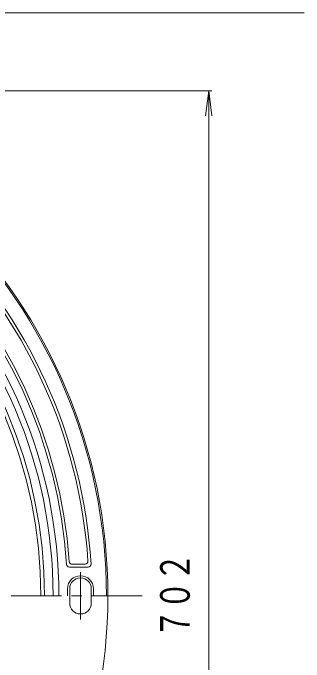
# Model space of a CAD drawing. Units: millimetres, scale not verified. Extents: x -687 to 540, y -936 to 985.
# Drawn here: x 181.3 to 383.3, y 234.4 to 685.4 of the extents above; entities that cross this region are included whole.
import ezdxf
from ezdxf.enums import TextEntityAlignment as Align

# ---------------------------------------------------------------- set-up
doc = ezdxf.new("R2010")
doc.units = ezdxf.units.MM
doc.header["$LTSCALE"] = 7
doc.linetypes.add('CHAIN1', pattern=[8, 5, -1, 1, -1])
for name, color, linetype, lineweight in [('0-1_躯体', 2, 'Continuous', 18), ('0-2_仕上', 3, 'Continuous', 18), ('0-4_その他', 7, 'Continuous', 18)]:
    doc.layers.add(name, color=color, linetype=linetype, lineweight=lineweight)
doc.styles.add('ＭＳ ゴシック', font='')
doc.styles.get('ＭＳ ゴシック').set_extended_font_data('MS Gothic')

msp = doc.modelspace()

# ---------------------------------------------------------------- linework, layer by layer
at = {"layer": '0-1_躯体'}
for p, q in [((231.329, 302.371), (222.307, 302.371)), ((233.462, 300.371), (220.436, 300.371)), ((219.141, 285.371), (219.141, 280.371)), ((220.641, 285.371), (220.641, 275.371)), ((235.641, 285.371), (235.641, 275.371)), ((237.141, 285.371), (237.141, 280.371))]:
    msp.add_line(p, q, dxfattribs=at)
at = {"layer": '0-1_躯体', "linetype": 'CHAIN1'}
msp.add_line((228.141, 296.848), (228.141, 263.894), dxfattribs=at)
at = {"layer": '0-1_躯体'}
for centre, radius, start, end in [((-122.859, 280.371), 370, 0.00015, 0), ((-122.859, 280.371), 369, 0, 180), ((-122.859, 280.371), 359, 3.53308, 86.46692), ((-122.859, 280.371), 357, 3.87645, 86.12355), ((-122.859, 280.371), 344, 3.97745, 86.02257), ((-122.859, 280.371), 342, 3.66678, 86.33324), ((-122.859, 280.371), 336, 0, 180), ((-122.859, 280.371), 332, 0, 180), ((-122.859, 280.371), 326, 0, 180), ((220.436, 302.371), 2, 183.66612, 270), ((222.307, 304.371), 2, 183.97762, 270), ((231.329, 304.371), 2, 270, 3.87648), ((233.462, 302.371), 2, 270, 3.53383), ((228.141, 285.371), 9, 0, 180), ((228.141, 285.371), 7.5, 0, 180), ((228.141, 275.371), 7.5, 180, 0)]:
    msp.add_arc(centre, radius, start, end, dxfattribs=at)
at = {"layer": '0-2_仕上', "linetype": 'CHAIN1'}
msp.add_line((270.983, 280.371), (-518.095, 280.371), dxfattribs=at)
at = {"layer": '0-2_仕上'}
msp.add_arc((-122.859, 280.371), 323.5, 0, 180, dxfattribs=at)
at = {"layer": '0-4_その他'}
for p, q in [((-95.589, 631.371), (319.241, 631.371)), ((317.141, 631.371), (314.856, 614.021)), ((317.141, -70.629), (317.141, 631.371)), ((317.141, 631.371), (319.425, 614.021))]:
    msp.add_line(p, q, dxfattribs=at)
msp.add_lwpolyline([(-43.661, 575.944), (-14.34, 685.371), (383.298, 685.371)], dxfattribs=at)

# ---------------------------------------------------------------- texts
at = {"layer": '0-4_その他', "color": 3, "style": 'ＭＳ ゴシック', "width": 0.7}
msp.add_text('７０２', height=20.53, rotation=90, dxfattribs=at).set_placement((310.141, 251.321), align=Align.BOTTOM_LEFT)

doc.saveas('drawing.dxf')
